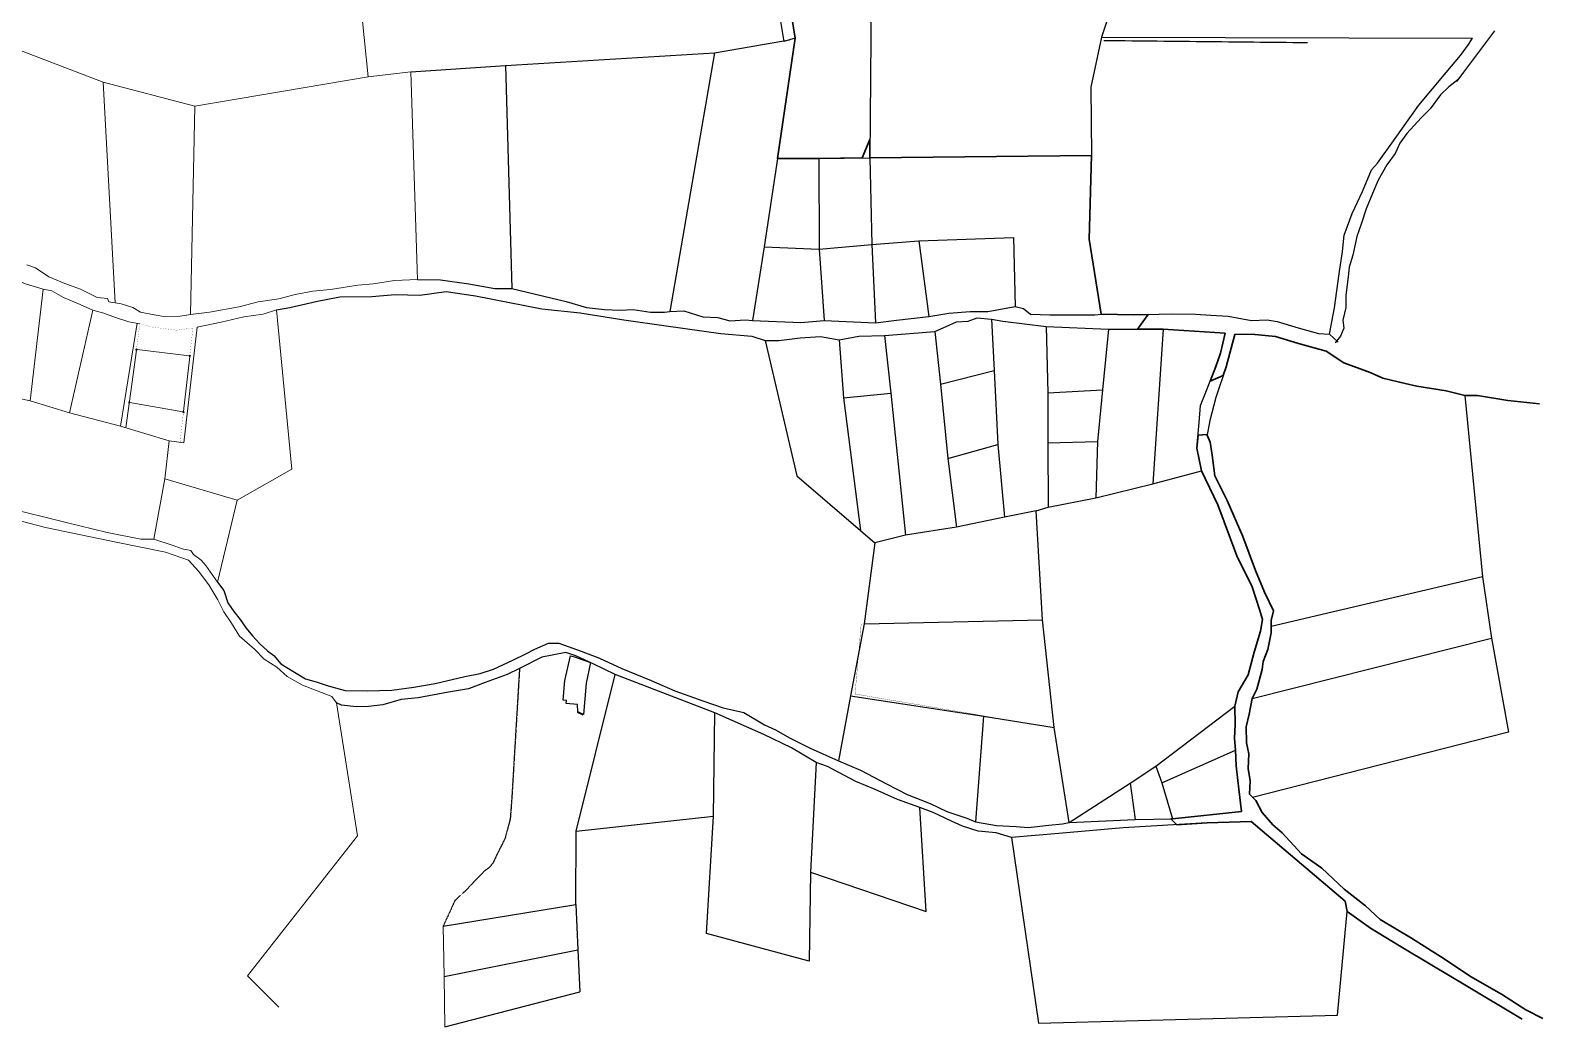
# Model space of a CAD drawing. Header units: millimetres. Extents: x 605783 to 626520, y 1302882 to 1324778.
# Drawn here: x 625326 to 626520, y 1322905 to 1323691 of the extents above; entities that cross this region are included whole.
import ezdxf

# ---------------------------------------------------------------- set-up
doc = ezdxf.new("R2010")
doc.units = ezdxf.units.MM
doc.linetypes.add('HIDDEN', pattern=[0.375, 0.25, -0.125])
for name, color, linetype in [('2', 7, 'Continuous'), ('3', 7, 'Continuous'), ('44', 7, 'Continuous'), ('CVL_CUADCON_LIN', 8, 'Continuous'), ('CVL_CUADCON_TIT', 1, 'Continuous')]:
    doc.layers.add(name, color=color, linetype=linetype)

msp = doc.modelspace()

# ---------------------------------------------------------------- linework, layer by layer
at = {"color": 1, "lineweight": 15}
for points in [[(625410.2328, 1323438.77923), (625401.99614, 1323377.54304)], [(625451.90565, 1323434.32167), (625410.79594, 1323439.21566)], [(625447.47521, 1323390.43863), (625452.34629, 1323433.76569)], [(625405.16641, 1323397.36495), (625446.92689, 1323390.02828)]]:
    msp.add_lwpolyline(points, dxfattribs=at)
for centre in [(625410.29945, 1323439.27476), (625452.40215, 1323434.26256), (625404.67395, 1323397.45146), (625447.41935, 1323389.94176)]:
    msp.add_circle(centre, 0.5, dxfattribs=at)
at = {"layer": '2', "color": 1, "linetype": 'Continuous'}
for p, q in [((625898.33979, 1323818.50793), (625921.29279, 1323682.48193)), ((625909.22979, 1323814.87493), (625930.19379, 1323684.95793)), ((625990.72279, 1323778.48493), (625989.07479, 1323590.53993)), ((626193.82179, 1323751.57693), (626172.09079, 1323685.93593)), ((625866.52579, 1323673.49993), (625925.74379, 1323683.71993)), ((625930.19379, 1323684.95793), (625916.22279, 1323590.17793)), ((625930.19379, 1323684.95793), (625921.29279, 1323682.48193)), ((626172.09079, 1323685.93593), (626163.67379, 1323646.26993)), ((626172.09079, 1323685.93593), (626464.76879, 1323684.93693)), ((625701.57979, 1323663.53793), (625866.52579, 1323673.49993)), ((625866.52579, 1323673.49993), (625831.25579, 1323469.42393)), ((625626.97579, 1323658.34293), (625701.57979, 1323663.53793)), ((625701.57979, 1323663.53793), (625706.57979, 1323487.32893)), ((626163.67379, 1323646.26993), (626164.21879, 1323592.42293)), ((625916.22279, 1323590.17793), (625905.68479, 1323520.27393)), ((625916.22279, 1323590.17793), (625948.96979, 1323590.08693)), ((625948.96979, 1323590.08693), (625989.07479, 1323590.53993)), ((625948.96979, 1323590.08693), (625949.10179, 1323518.45793)), ((625989.07479, 1323590.53993), (626164.21879, 1323592.42293)), ((625989.07479, 1323590.53993), (625990.71179, 1323522.21993)), ((626164.21879, 1323592.42293), (626162.29079, 1323526.37193)), ((625990.71179, 1323522.21993), (626027.75679, 1323525.19793)), ((626027.75679, 1323525.19793), (626102.62979, 1323527.60093)), ((626027.75679, 1323525.19793), (626035.83379, 1323465.48893)), ((626102.62979, 1323527.60093), (626103.82579, 1323473.32493)), ((626162.29079, 1323526.37193), (626171.86579, 1323467.18593)), ((625905.68479, 1323520.27393), (625896.50779, 1323462.25793)), ((625905.68479, 1323520.27393), (625949.10179, 1323518.45793)), ((625949.10179, 1323518.45793), (625990.71179, 1323522.21993)), ((625949.10179, 1323518.45793), (625953.10579, 1323462.18093)), ((625990.71179, 1323522.21993), (625993.72079, 1323460.27593)), ((625953.10579, 1323462.18093), (625993.72079, 1323460.27593)), ((626000.60679, 1323450.38693), (626040.44279, 1323453.56093)), ((626040.44279, 1323453.56093), (626044.86879, 1323411.99693)), ((626085.07879, 1323463.35693), (626087.20379, 1323422.62093)), ((626128.24479, 1323457.39293), (626129.69179, 1323405.05093)), ((626128.24479, 1323457.39293), (626177.49079, 1323455.25993)), ((626177.49079, 1323455.25993), (626172.83179, 1323407.55093)), ((626177.49079, 1323455.25993), (626220.63679, 1323455.39493)), ((626220.63679, 1323455.39493), (626212.57879, 1323333.32493)), ((626220.63679, 1323455.39493), (626269.62979, 1323452.24593)), ((625906.45879, 1323446.53593), (625931.53679, 1323339.55193)), ((625964.83279, 1323446.97293), (625968.26579, 1323401.20393)), ((626000.60679, 1323450.38693), (626005.81379, 1323404.94593)), ((626351.86579, 1323451.48593), (626358.73879, 1323445.15393)), ((626044.86879, 1323411.99693), (626087.20379, 1323422.62093)), ((626087.20379, 1323422.62093), (626090.05779, 1323364.21393)), ((625968.26579, 1323401.20393), (626005.81379, 1323404.94593)), ((626005.81379, 1323404.94593), (626017.33579, 1323292.73293)), ((626044.86879, 1323411.99693), (626050.76979, 1323353.35193)), ((626129.69179, 1323405.05093), (626129.64979, 1323365.68093)), ((626129.69179, 1323405.05093), (626172.83179, 1323407.55093)), ((626172.83179, 1323407.55093), (626168.73679, 1323366.63593)), ((625968.26579, 1323401.20393), (625981.77679, 1323296.36593)), ((626458.82879, 1323403.09793), (626472.66079, 1323259.93693)), ((626050.76979, 1323353.35193), (626090.05779, 1323364.21393)), ((626090.05779, 1323364.21393), (626095.44379, 1323307.08993)), ((626129.64979, 1323365.68093), (626168.73679, 1323366.63593)), ((626129.64979, 1323365.68093), (626129.92479, 1323314.88093)), ((626168.73679, 1323366.63593), (626167.45479, 1323322.17893)), ((626050.76979, 1323353.35193), (626057.66379, 1323299.02793)), ((625931.53679, 1323339.55193), (625981.77679, 1323296.36593)), ((626167.45479, 1323322.17893), (626212.57879, 1323333.32493)), ((626212.57879, 1323333.32493), (626251.05079, 1323343.63993)), ((626129.92479, 1323314.88093), (626167.45479, 1323322.17893)), ((626120.54779, 1323312.03993), (626095.44379, 1323307.08993)), ((626120.54779, 1323312.03993), (626129.92479, 1323314.88093)), ((626125.32779, 1323225.95593), (626120.54779, 1323312.03993)), ((626057.66379, 1323299.02793), (626017.33579, 1323292.73293)), ((626095.44379, 1323307.08993), (626057.66379, 1323299.02793)), ((625981.77679, 1323296.36593), (625992.99779, 1323286.76993)), ((625992.99779, 1323286.76993), (625984.71179, 1323222.71993)), ((626017.33579, 1323292.73293), (625992.99779, 1323286.76993)), ((626472.66079, 1323259.93693), (626305.94579, 1323220.58793)), ((626472.66079, 1323259.93693), (626479.77579, 1323211.45693)), ((625984.71179, 1323222.71993), (626125.32779, 1323225.95593)), ((626134.67079, 1323140.91193), (626125.32779, 1323225.95593)), ((625984.71179, 1323222.71993), (625973.84979, 1323166.02393)), ((626290.97179, 1323163.81293), (626479.77579, 1323211.45693)), ((626479.77579, 1323211.45693), (626493.12279, 1323137.35393)), ((625757.38679, 1323059.28493), (625788.06679, 1323182.91693)), ((625866.84879, 1323152.67093), (625788.06679, 1323182.91693)), ((625973.84979, 1323166.02393), (625964.46679, 1323114.59993)), ((625973.84979, 1323166.02393), (626078.77479, 1323150.03293)), ((626214.79679, 1323110.57493), (626277.22479, 1323157.81593)), ((625865.71679, 1323070.99893), (625866.84879, 1323152.67093)), ((626078.77479, 1323150.03293), (626072.53479, 1323066.59193)), ((626078.77479, 1323150.03293), (626134.67079, 1323140.91193)), ((626146.39679, 1323066.06293), (626134.67079, 1323140.91193)), ((626493.12279, 1323137.35393), (626291.21479, 1323085.84893)), ((626219.69079, 1323097.39093), (626277.75479, 1323123.02193)), ((625946.93079, 1323113.28193), (625942.36179, 1323026.92693)), ((626194.56179, 1323097.01193), (626214.79679, 1323110.57493)), ((626214.79679, 1323110.57493), (626219.69079, 1323097.39093)), ((626146.39679, 1323066.06293), (626194.56179, 1323097.01193)), ((626194.56179, 1323097.01193), (626198.70379, 1323068.48193)), ((626219.69079, 1323097.39093), (626228.15079, 1323069.03193)), ((625757.38679, 1323059.28493), (625865.71679, 1323070.99893)), ((625860.12279, 1322978.51293), (625865.71679, 1323070.99893)), ((626033.65979, 1322995.88293), (626028.52079, 1323077.96293)), ((626228.15079, 1323069.03193), (626282.50879, 1323074.73793)), ((625757.19179, 1323001.37093), (625757.38679, 1323059.28493)), ((626146.39679, 1323066.06293), (626198.70379, 1323068.48193)), ((626198.70379, 1323068.48193), (626228.15079, 1323069.03193)), ((626100.93479, 1323054.30393), (626122.22179, 1322907.67493)), ((625942.36179, 1323026.92693), (625941.21779, 1322956.56293)), ((625942.36179, 1323026.92693), (626033.65979, 1322995.88293)), ((625652.44479, 1322984.34293), (625757.19179, 1323001.37093)), ((625757.19179, 1323001.37093), (625758.65379, 1322965.56493)), ((626358.26579, 1322913.92493), (626365.84879, 1322995.92693)), ((625941.21779, 1322956.56293), (625860.12279, 1322978.51293)), ((625653.16779, 1322944.46793), (625758.65379, 1322965.56493)), ((625758.65379, 1322965.56493), (625760.35679, 1322932.29893)), ((625653.63579, 1322904.84493), (625760.35679, 1322932.29893)), ((626122.22179, 1322907.67493), (626358.26579, 1322913.92493))]:
    msp.add_line(p, q, dxfattribs=at)
at = {"layer": '2', "color": 1, "linetype": 'Continuous', "lineweight": 15}
for p, q in [((625578.50379, 1323797.04293), (625593.23479, 1323654.61893)), ((625593.23479, 1323654.61893), (625626.97579, 1323658.34293)), ((625626.97579, 1323658.34293), (625632.19079, 1323494.46593)), ((625384.08879, 1323650.28093), (625393.42479, 1323476.18693)), ((625384.08879, 1323650.28093), (625456.28179, 1323631.33393)), ((625456.28179, 1323631.33393), (625593.23479, 1323654.61893)), ((625456.28179, 1323631.33393), (625453.09879, 1323466.96993)), ((625336.78979, 1323486.93493), (625326.55179, 1323398.78493)), ((625375.93279, 1323470.28693), (625357.57279, 1323389.28693)), ((625520.85079, 1323470.73993), (625532.96679, 1323344.94393)), ((625410.99279, 1323459.97793), (625397.73779, 1323378.81793)), ((625447.81579, 1323365.60393), (625458.13851, 1323456.83167)), ((625272.67279, 1323410.71093), (625326.55179, 1323398.78493)), ((625326.55179, 1323398.78493), (625357.57279, 1323389.28693)), ((625357.57279, 1323389.28693), (625397.73779, 1323378.81793)), ((625397.73779, 1323378.81793), (625436.12979, 1323367.32393)), ((625432.73779, 1323337.33493), (625436.12979, 1323367.32393)), ((625436.12979, 1323367.32393), (625447.81579, 1323365.60393)), ((625532.96679, 1323344.94393), (625489.69179, 1323320.34493)), ((625423.95079, 1323289.63293), (625432.73779, 1323337.33493)), ((625432.73779, 1323337.33493), (625489.69179, 1323320.34493)), ((625489.69179, 1323320.34493), (625474.23879, 1323255.75193)), ((625568.09779, 1323160.37693), (625584.78979, 1323055.63593)), ((625584.78979, 1323055.63593), (625498.06379, 1322944.96893)), ((625653.16779, 1322944.46793), (625652.44479, 1322984.34293)), ((625498.06379, 1322944.96893), (625522.82079, 1322920.19893)), ((625653.63579, 1322904.84493), (625653.16779, 1322944.46793))]:
    msp.add_line(p, q, dxfattribs=at)
at = {"layer": '2', "color": 1, "linetype": 'Continuous'}
for points in [[(626351.86579, 1323451.48593), (626355.97779, 1323472.14793), (626359.71179, 1323499.03793), (626362.11279, 1323516.54293), (626363.46779, 1323529.48493), (626369.92879, 1323546.70693), (626377.91179, 1323563.91793), (626385.13479, 1323581.13493), (626389.73879, 1323586.43493), (626403.82879, 1323605.88793), (626422.53479, 1323632.16393), (626444.02779, 1323657.91293), (626455.28679, 1323671.29193), (626461.69079, 1323680.13393), (626464.76879, 1323684.93693)], [(626457.99379, 1323658.57493), (626453.12879, 1323652.26093), (626446.23779, 1323646.72293), (626439.59679, 1323640.42293), (626431.39979, 1323629.30693), (626424.24479, 1323622.24793), (626412.99379, 1323609.88593), (626407.35779, 1323602.05293), (626403.74979, 1323593.95293), (626397.34579, 1323585.11093), (626390.40979, 1323572.97093), (626386.02379, 1323562.33693), (626380.86779, 1323550.43793), (626377.23879, 1323539.03593), (626373.61379, 1323528.39593), (626370.46979, 1323513.68993), (626367.36179, 1323504.31593), (626366.80379, 1323496.70193), (626364.93079, 1323482.23993), (626364.86579, 1323472.59093), (626362.51379, 1323462.45093), (626363.23279, 1323456.09693), (626360.65179, 1323449.76693), (626356.45679, 1323444.63993)], [(625632.19079, 1323494.46593), (625650.21079, 1323494.26793), (625672.55679, 1323491.03393), (625693.12679, 1323487.54093), (625706.57979, 1323487.32893)], [(625520.85079, 1323470.73993), (625531.50479, 1323472.55193), (625553.31479, 1323477.44793), (625570.81679, 1323480.80593), (625596.19479, 1323481.13993), (625614.46379, 1323482.72093), (625634.00779, 1323482.27393), (625654.81079, 1323485.13393), (625677.91879, 1323481.64993), (625703.56979, 1323476.64793), (625730.23579, 1323471.39493), (625760.44879, 1323468.18593), (625794.98579, 1323462.70393), (625828.50279, 1323457.98093), (625871.66979, 1323452.01693), (625896.04279, 1323449.80593), (625906.45879, 1323446.53593)], [(625706.57979, 1323487.32893), (625749.50479, 1323477.29893), (625765.51079, 1323472.52093), (625779.72979, 1323470.78693), (625792.16779, 1323470.31793), (625802.31779, 1323470.85793), (625816.02979, 1323468.86793), (625827.19779, 1323468.64893), (625831.25579, 1323469.42393)], [(625831.25579, 1323469.42393), (625842.42279, 1323469.71193), (625857.41279, 1323465.18593), (625869.08979, 1323464.46093), (625878.74179, 1323461.94993), (625890.92279, 1323462.74893), (625896.50779, 1323462.25793)], [(625993.72079, 1323460.27593), (626010.20979, 1323462.35993), (626035.83379, 1323465.48893)], [(626035.83379, 1323465.48893), (626051.56079, 1323468.07993), (626068.30679, 1323469.40293), (626082.26779, 1323469.19293), (626103.82579, 1323473.32493)], [(626040.44279, 1323453.56093), (626049.31279, 1323457.39993), (626057.67479, 1323461.23793), (626066.81079, 1323461.77493), (626073.90779, 1323464.33893), (626085.07879, 1323463.35693)], [(626103.82579, 1323473.32493), (626110.43179, 1323471.56693), (626116.02879, 1323467.26593), (626131.25979, 1323466.55093), (626148.51779, 1323466.60493), (626166.79179, 1323466.66193), (626171.86579, 1323467.18593)], [(626171.86579, 1323467.18593), (626197.50179, 1323466.75793), (626227.44879, 1323467.35993), (626246.23079, 1323467.16393), (626258.41579, 1323466.43993), (626271.86979, 1323465.71893), (626290.40779, 1323462.21993), (626302.84279, 1323462.76693), (626310.71479, 1323461.52093), (626327.22979, 1323456.49093), (626343.23379, 1323451.96693), (626351.86579, 1323451.48593)], [(625896.50779, 1323462.25793), (625934.58379, 1323460.59893), (625953.10579, 1323462.18093)], [(626085.07879, 1323463.35693), (626094.22179, 1323461.60693), (626128.24479, 1323457.39293)], [(625906.45879, 1323446.53593), (625917.37379, 1323446.31593), (625934.11779, 1323448.40093), (625950.10379, 1323449.46793), (625964.83279, 1323446.97293)], [(625964.83279, 1323446.97293), (625980.55879, 1323449.81593), (626000.60679, 1323450.38693)], [(626251.05079, 1323343.63993), (626247.36079, 1323361.44293), (626249.02079, 1323381.74593), (626250.12479, 1323395.19693), (626255.28879, 1323408.36593), (626262.25779, 1323425.83793), (626265.88279, 1323436.47793), (626269.62979, 1323452.24593)], [(626277.14879, 1323451.12593), (626270.37879, 1323425.52593), (626262.34979, 1323401.45893), (626257.40479, 1323383.20993), (626255.29979, 1323372.05093), (626257.79979, 1323366.19293), (626259.25479, 1323356.02393), (626261.42979, 1323339.50193), (626271.19979, 1323320.13193), (626283.44879, 1323291.85593), (626293.67679, 1323264.86393), (626300.66979, 1323247.79993), (626307.67879, 1323233.01993), (626305.85079, 1323225.41393)], [(626277.14879, 1323451.12593), (626290.35179, 1323451.53993), (626309.37679, 1323449.62593), (626327.61579, 1323444.16193), (626349.40479, 1323437.91093), (626363.30479, 1323428.92393), (626384.06779, 1323421.15593), (626393.93879, 1323416.76893), (626411.67879, 1323412.57793), (626420.80279, 1323410.48093), (626444.13079, 1323406.75893), (626458.82879, 1323403.09793)], [(626277.22479, 1323157.81593), (626279.83879, 1323169.22593), (626287.79779, 1323182.62693), (626292.48479, 1323200.36993), (626297.41879, 1323217.09493), (626299.00379, 1323226.22593), (626296.77179, 1323234.11393), (626291.05179, 1323251.93093), (626278.77679, 1323276.39793), (626263.81479, 1323316.62893), (626251.05079, 1323343.63993)], [(625474.23879, 1323255.75193), (625479.27079, 1323249.11393), (625482.50679, 1323239.44093), (625487.28379, 1323232.54893), (625492.06379, 1323226.16693), (625496.84079, 1323219.27593), (625501.87779, 1323213.39893), (625507.67379, 1323207.00893), (625513.72979, 1323201.63293), (625518.78079, 1323197.78693), (625524.32079, 1323191.14493), (625533.67479, 1323185.49093), (625543.78679, 1323179.32393), (625552.14879, 1323176.97793), (625561.51879, 1323173.86393), (625574.94879, 1323170.21193), (625592.46079, 1323169.83293), (625611.75579, 1323170.45593), (625629.28679, 1323172.86993), (625646.05979, 1323175.79793), (625669.44879, 1323181.21693), (625681.64779, 1323183.66893), (625692.07879, 1323187.14893), (625707.35479, 1323194.15093), (625717.54179, 1323199.15693), (625724.67479, 1323202.91493), (625735.62079, 1323207.66093), (625743.74279, 1323207.60293), (625761.21479, 1323201.12893), (625775.90079, 1323195.69093), (625793.35979, 1323187.43893), (625816.65079, 1323178.13093), (625835.38079, 1323169.86993), (625857.41179, 1323162.09393), (625873.36779, 1323156.64693), (625889.58679, 1323152.72093), (625906.02279, 1323143.20793), (625914.66779, 1323139.28993)], [(626305.85079, 1323225.41393), (626306.04079, 1323215.76293), (626303.41479, 1323202.57793), (626299.54479, 1323193.20893), (626298.74079, 1323186.86693), (626294.57479, 1323171.15193), (626290.97179, 1323163.81293)], [(625788.06679, 1323182.91693), (625770.78079, 1323191.24893), (625757.05379, 1323197.55793), (625749.17779, 1323200.07393), (625738.52479, 1323198.00793), (625730.15379, 1323196.45793), (625712.67179, 1323187.50893)], [(625712.67179, 1323187.50893), (625703.04379, 1323182.90493), (625685.55279, 1323176.49893), (625672.37279, 1323171.62993), (625656.64679, 1323168.78493), (625632.54979, 1323164.38893), (625619.35679, 1323163.07793), (625604.64979, 1323158.96693), (625593.48779, 1323157.66093), (625583.84379, 1323157.37693), (625572.16479, 1323158.61093), (625568.09779, 1323160.37693)], [(626277.75479, 1323123.02193), (626277.05579, 1323132.42293), (626277.38179, 1323143.34093), (626277.22479, 1323157.81593)], [(626290.97179, 1323163.81293), (626288.60679, 1323151.64093), (626286.25479, 1323141.49993), (626286.42379, 1323128.80093), (626288.39679, 1323120.15193), (626287.81279, 1323108.72893), (626289.26979, 1323098.81493), (626288.69279, 1323088.40693)], [(625946.93079, 1323113.28193), (625927.34879, 1323124.90893), (625905.48579, 1323135.51293), (625866.84879, 1323152.67093)], [(625914.66779, 1323139.28993), (625926.25879, 1323132.65093), (625942.19679, 1323124.66393), (625964.46679, 1323114.59993)], [(626282.50879, 1323074.73793), (626280.34179, 1323092.27493), (626278.18079, 1323110.82993), (626277.75479, 1323123.02193)], [(626028.52079, 1323077.96293), (626010.98679, 1323084.25993), (625993.44779, 1323092.08293), (625978.19779, 1323098.38793), (625955.82379, 1323110.26093), (625946.93079, 1323113.28193)], [(625964.46679, 1323114.59993), (625981.67979, 1323107.36693), (626002.42079, 1323096.55193), (626018.61079, 1323088.05593), (626036.84079, 1323081.06893), (626049.99679, 1323074.62593), (626065.69979, 1323069.43393), (626072.53479, 1323066.59193)], [(626100.93479, 1323054.30393), (626088.99379, 1323057.82393), (626074.77679, 1323059.30393), (626062.32779, 1323063.07693), (626053.68379, 1323067.11493), (626039.19379, 1323073.92993), (626028.52079, 1323077.96293)], [(626072.53479, 1323066.59193), (626089.01379, 1323063.68093), (626104.74679, 1323062.80593), (626114.13279, 1323061.97693), (626130.39079, 1323063.89193), (626141.31379, 1323065.08293), (626146.39679, 1323066.06293)], [(626290.22779, 1323066.83793), (626255.46079, 1323065.71393), (626189.23279, 1323061.69393), (626138.23379, 1323057.46993), (626100.93479, 1323054.30393)], [(626365.84879, 1322995.92693), (626364.29879, 1323004.05293), (626290.22779, 1323066.83793)]]:
    msp.add_lwpolyline(points, dxfattribs=at)
at = {"layer": '2', "color": 1, "linetype": 'Continuous', "lineweight": 15}
for points in [[(625268.46279, 1323502.98393), (625285.21679, 1323502.27393), (625307.56779, 1323497.26193), (625323.57979, 1323490.95993), (625336.78979, 1323486.93493)], [(625323.78079, 1323506.20593), (625330.64279, 1323503.68693), (625341.07279, 1323496.60493), (625353.78079, 1323491.30793), (625366.23179, 1323487.02693), (625379.19779, 1323480.46093), (625387.57579, 1323479.47093), (625388.60079, 1323476.93293)], [(625453.09879, 1323466.96993), (625468.06679, 1323468.79693), (625491.40279, 1323472.93493), (625506.36279, 1323477.04693), (625522.59879, 1323479.38593), (625535.53179, 1323482.72893), (625549.48179, 1323485.31293), (625563.43579, 1323486.62793), (625584.99879, 1323489.99793), (625597.43079, 1323491.05393), (625613.91879, 1323493.64593), (625632.19079, 1323494.46593)], [(625336.78979, 1323486.93493), (625343.64779, 1323485.68593), (625352.80179, 1323480.37893), (625366.01879, 1323474.82993), (625375.93279, 1323470.28693)], [(625388.60079, 1323476.93293), (625398.24979, 1323475.43893), (625407.39679, 1323472.41793), (625413.49979, 1323468.87993), (625424.42179, 1323466.62793), (625433.56279, 1323465.13093), (625444.72779, 1323465.67393), (625453.09879, 1323466.96993)], [(625375.93279, 1323470.28693), (625384.56879, 1323468.02693), (625393.71879, 1323464.49793), (625404.38979, 1323461.22893), (625413.04555, 1323459.69091)], [(625458.13851, 1323456.83167), (625477.23079, 1323460.94793), (625494.98279, 1323465.06893), (625510.45779, 1323467.14993), (625520.85079, 1323470.73993)], [(625223.72079, 1323334.49293), (625254.38579, 1323327.16193), (625308.36779, 1323314.33193), (625354.74279, 1323302.82593), (625387.18079, 1323294.97593), (625413.79779, 1323289.70593), (625423.95079, 1323289.63293)], [(625568.09779, 1323160.37693), (625564.52679, 1323165.44793), (625541.39979, 1323174.52293), (625529.19479, 1323181.34593), (625521.04779, 1323188.68893), (625511.12779, 1323195.00993), (625503.48679, 1323202.86393), (625491.52479, 1323212.98993), (625485.39779, 1323223.38893), (625479.27679, 1323232.26393), (625474.42279, 1323241.65093), (625467.52979, 1323253.57193), (625459.37079, 1323264.47293), (625451.47279, 1323273.08693), (625433.17779, 1323279.38293), (625394.32079, 1323287.13793), (625338.44479, 1323298.90493), (625276.71479, 1323314.97493), (625224.89279, 1323328.78793)], [(625423.95079, 1323289.63293), (625439.40179, 1323284.69693), (625446.49179, 1323282.10693), (625453.33679, 1323280.78793), (625455.34479, 1323277.47393), (625461.40879, 1323273.11293), (625465.18679, 1323268.76893), (625474.23879, 1323255.75193)]]:
    msp.add_lwpolyline(points, dxfattribs=at)
at = {"layer": '3', "color": 1, "linetype": 'HIDDEN'}
msp.add_lwpolyline([(625712.67179, 1323187.50893), (625706.48379, 1323083.92493), (625705.29679, 1323068.67893), (625701.31579, 1323053.67293), (625698.05179, 1323047.05293), (625695.28779, 1323041.70493), (625691.77579, 1323034.06793), (625688.74879, 1323030.49693), (625684.95579, 1323027.68393), (625677.12979, 1323019.77093), (625670.82079, 1323012.88193), (625661.72879, 1323004.45393), (625652.44479, 1322984.34293)], dxfattribs=at)
at = {"layer": '44', "color": 1, "linetype": 'Continuous', "lineweight": 15}
msp.add_line((625320.16279, 1323674.85293), (625384.08879, 1323650.28093), dxfattribs=at)
at = {"layer": 'CVL_CUADCON_LIN', "color": 1, "ltscale": 0.5, "flags": 128}
for points, const_width in [([(626334.74296, 1323681.44726), (626173.60485, 1323683.1143)], 1), ([(626125.32779, 1323225.95593), (625982.33565, 1323222.66525)], 0.2), ([(626125.32779, 1323225.95593), (626134.68873, 1323140.74859)], 0.2)]:
    msp.add_lwpolyline(points, dxfattribs=dict(at, const_width=const_width))
for points in [[(626482.25878, 1323690.90974), (626452.10974, 1323650.73402)], [(625762.85563, 1323150.72263), (625758.52977, 1323152.80276)]]:
    msp.add_lwpolyline(points, dxfattribs=at)
at = {"layer": 'CVL_CUADCON_LIN', "color": 1, "lineweight": 15, "ltscale": 0.5, "const_width": 0.1, "flags": 128}
for points in [[(625414.50702, 1323468.67225), (625413.49979, 1323468.87993), (625407.39679, 1323472.41793), (625398.24979, 1323475.43893), (625393.42484, 1323476.186), (625393.42484, 1323476.186)], [(625410.08164, 1323437.65544), (625412.82774, 1323458.07159)], [(625412.82062, 1323458.07362), (625413.04555, 1323459.69091)], [(625452.40215, 1323434.26256), (625454.88238, 1323456.32358)], [(625444.73413, 1323366.0575), (625447.41935, 1323389.94176)], [(625447.41935, 1323389.94176), (625444.91677, 1323367.682)]]:
    msp.add_lwpolyline(points, dxfattribs=at)
msp.add_lwpolyline([(625454.88238, 1323456.32358), (625452.40215, 1323434.26256), (625410.29944, 1323439.2747), (625413.03844, 1323459.69297), (625421.8755, 1323457.1344), (625442.05859, 1323454.53332)], close=True, dxfattribs=at)
at = {"layer": 'CVL_CUADCON_LIN', "color": 1, "ltscale": 0.5, "const_width": 0.2, "flags": 128}
msp.add_lwpolyline([(626125.32779, 1323225.95593), (626134.68873, 1323140.74859), (625977.48654, 1323167.42768), (625982.33565, 1323222.66525)], close=True, dxfattribs=at)
at = {"layer": 'CVL_CUADCON_LIN', "color": 1, "ltscale": 0.5, "flags": 128}
msp.add_lwpolyline([(625752.92231, 1323197.46642), (625755.96003, 1323196.84812), (625768.69124, 1323192.2093), (625765.18625, 1323175.93271), (625763.13506, 1323151.31803), (625758.81892, 1323153.43188), (625758.352, 1323159.26322), (625749.58114, 1323159.97881), (625749.7763, 1323162.37087), (625747.13223, 1323162.54808), (625748.45514, 1323178.12561)], close=True, dxfattribs=at)
at = {"layer": 'CVL_CUADCON_TIT', "color": 1, "lineweight": 30, "ltscale": 0.5}
for p, q in [((625909.22979, 1323814.87493), (625930.19379, 1323684.95793)), ((625930.19379, 1323684.95793), (625916.22279, 1323590.17793)), ((625983.15281, 1323590.47304), (625989.2011, 1323604.94525)), ((625989.2011, 1323604.94525), (625989.07479, 1323590.53993)), ((625916.22279, 1323590.17793), (625948.96979, 1323590.08693)), ((625948.96979, 1323590.08693), (625983.15281, 1323590.47304)), ((625989.07479, 1323590.53993), (626164.21879, 1323592.42293)), ((626164.21879, 1323592.42293), (626162.29079, 1323526.37193)), ((626162.29079, 1323526.37193), (626171.86579, 1323467.18593)), ((626171.86579, 1323467.18593), (626197.50179, 1323466.75793)), ((626197.50179, 1323466.75793), (626208.86125, 1323466.98628)), ((626208.86125, 1323466.98628), (626200.45099, 1323455.33177)), ((626200.45099, 1323455.33177), (626220.63679, 1323455.39493)), ((626220.63679, 1323455.39493), (626269.62979, 1323452.24593)), ((626269.62979, 1323452.24593), (626265.88279, 1323436.47793)), ((626270.37879, 1323425.52593), (626277.14879, 1323451.12593)), ((626277.14879, 1323451.12593), (626290.35179, 1323451.53993)), ((626290.35179, 1323451.53993), (626309.37679, 1323449.62593)), ((626309.37679, 1323449.62593), (626327.61579, 1323444.16193)), ((626327.61579, 1323444.16193), (626349.40479, 1323437.91093)), ((626265.88279, 1323436.47793), (626262.25779, 1323425.83793)), ((626349.40479, 1323437.91093), (626363.30479, 1323428.92393)), ((626363.30479, 1323428.92393), (626384.06779, 1323421.15593)), ((626262.25779, 1323425.83793), (626257.64647, 1323414.2769)), ((626257.64647, 1323414.2769), (626268.12414, 1323418.7676)), ((626268.12414, 1323418.7676), (626270.37879, 1323425.52593)), ((626384.06779, 1323421.15593), (626393.93879, 1323416.76893)), ((626393.93879, 1323416.76893), (626411.67879, 1323412.57793)), ((626411.67879, 1323412.57793), (626420.80279, 1323410.48093)), ((626420.80279, 1323410.48093), (626444.13079, 1323406.75893)), ((626444.13079, 1323406.75893), (626458.82879, 1323403.09793)), ((626458.82879, 1323403.09793), (626468.72779, 1323403.02693)), ((626468.72779, 1323403.02693), (626492.81579, 1323399.04593)), ((626492.81579, 1323399.04593), (626517.67379, 1323396.32793)), ((626248.19988, 1323371.70568), (626247.36079, 1323361.44293)), ((626255.18778, 1323372.31338), (626248.19988, 1323371.70568)), ((626257.79979, 1323366.19293), (626255.18778, 1323372.31338)), ((626247.36079, 1323361.44293), (626251.05079, 1323343.63993)), ((626259.25479, 1323356.02393), (626257.79979, 1323366.19293)), ((626261.42979, 1323339.50193), (626259.25479, 1323356.02393)), ((626251.05079, 1323343.63993), (626263.81479, 1323316.62893)), ((626271.19979, 1323320.13193), (626261.42979, 1323339.50193)), ((626263.81479, 1323316.62893), (626278.77679, 1323276.39793)), ((626283.44879, 1323291.85593), (626271.19979, 1323320.13193)), ((626293.67679, 1323264.86393), (626283.44879, 1323291.85593)), ((626278.77679, 1323276.39793), (626291.05179, 1323251.93093)), ((626300.66979, 1323247.79993), (626293.67679, 1323264.86393)), ((626291.05179, 1323251.93093), (626296.77179, 1323234.11393)), ((626307.67879, 1323233.01993), (626300.66979, 1323247.79993)), ((626296.77179, 1323234.11393), (626299.00379, 1323226.22593)), ((626299.00379, 1323226.22593), (626297.41879, 1323217.09493)), ((626305.85079, 1323225.41393), (626307.67879, 1323233.01993)), ((626297.41879, 1323217.09493), (626292.48479, 1323200.36993)), ((626303.41479, 1323202.57793), (626306.04079, 1323215.76293)), ((626306.04079, 1323215.76293), (626305.85079, 1323225.41393)), ((626299.54479, 1323193.20893), (626303.41479, 1323202.57793)), ((626292.48479, 1323200.36993), (626287.79779, 1323182.62693)), ((626298.74079, 1323186.86693), (626299.54479, 1323193.20893)), ((626287.79779, 1323182.62693), (626279.83879, 1323169.22593)), ((626294.57479, 1323171.15193), (626298.74079, 1323186.86693)), ((626279.83879, 1323169.22593), (626277.22479, 1323157.81593)), ((626290.97179, 1323163.81293), (626294.57479, 1323171.15193)), ((626277.22479, 1323157.81593), (626277.38179, 1323143.34093)), ((626288.60679, 1323151.64093), (626290.97179, 1323163.81293)), ((626277.38179, 1323143.34093), (626277.05579, 1323132.42293)), ((626286.25479, 1323141.49993), (626288.60679, 1323151.64093)), ((626277.05579, 1323132.42293), (626277.75479, 1323123.02193)), ((626286.42379, 1323128.80093), (626286.25479, 1323141.49993)), ((626277.75479, 1323123.02193), (626278.18079, 1323110.82993)), ((626288.39679, 1323120.15193), (626286.42379, 1323128.80093)), ((626287.81279, 1323108.72893), (626288.39679, 1323120.15193)), ((626278.18079, 1323110.82993), (626280.34179, 1323092.27493)), ((626289.26979, 1323098.81493), (626287.81279, 1323108.72893)), ((626288.69279, 1323088.40693), (626289.26979, 1323098.81493)), ((626280.34179, 1323092.27493), (626282.50879, 1323074.73793)), ((626293.73579, 1323083.29193), (626288.69279, 1323088.40693)), ((626298.74879, 1323073.85993), (626293.73579, 1323083.29193)), ((626282.50879, 1323074.73793), (626228.15079, 1323069.03193)), ((626307.31479, 1323064.14793), (626298.74879, 1323073.85993)), ((626228.15079, 1323069.03193), (626226.66306, 1323069.00414)), ((626226.66306, 1323069.00414), (626231.41308, 1323064.25425)), ((626231.41308, 1323064.25425), (626255.46079, 1323065.71393)), ((626255.46079, 1323065.71393), (626290.22779, 1323066.83793)), ((626290.22779, 1323066.83793), (626364.29879, 1323004.05293)), ((626314.63379, 1323057.74693), (626307.31479, 1323064.14793)), ((626329.75479, 1323041.38593), (626314.63379, 1323057.74693)), ((626345.92479, 1323030.09693), (626329.75479, 1323041.38593)), ((626363.58179, 1323013.46393), (626345.92479, 1323030.09693)), ((626380.24679, 1323000.13893), (626363.58179, 1323013.46393)), ((626364.29879, 1323004.05293), (626365.84879, 1322995.92693)), ((626391.85079, 1322989.38993), (626380.24679, 1323000.13893)), ((626365.84879, 1322995.92693), (626384.42079, 1322982.77193)), ((626416.62879, 1322974.73693), (626391.85079, 1322989.38993)), ((626384.42079, 1322982.77193), (626407.31179, 1322968.61293)), ((626407.31179, 1322968.61293), (626434.01479, 1322952.68893)), ((626442.41279, 1322958.55293), (626416.62879, 1322974.73693)), ((626434.01479, 1322952.68893), (626458.68379, 1322938.02793)), ((626463.13379, 1322944.43793), (626442.41279, 1322958.55293)), ((626487.66279, 1322930.54893), (626463.13379, 1322944.43793)), ((626458.68379, 1322938.02793), (626503.95279, 1322910.72593)), ((626506.87079, 1322918.22193), (626487.66279, 1322930.54893)), ((626520.27779, 1322911.26893), (626506.87079, 1322918.22193))]:
    msp.add_line(p, q, dxfattribs=at)

doc.saveas('drawing.dxf')
